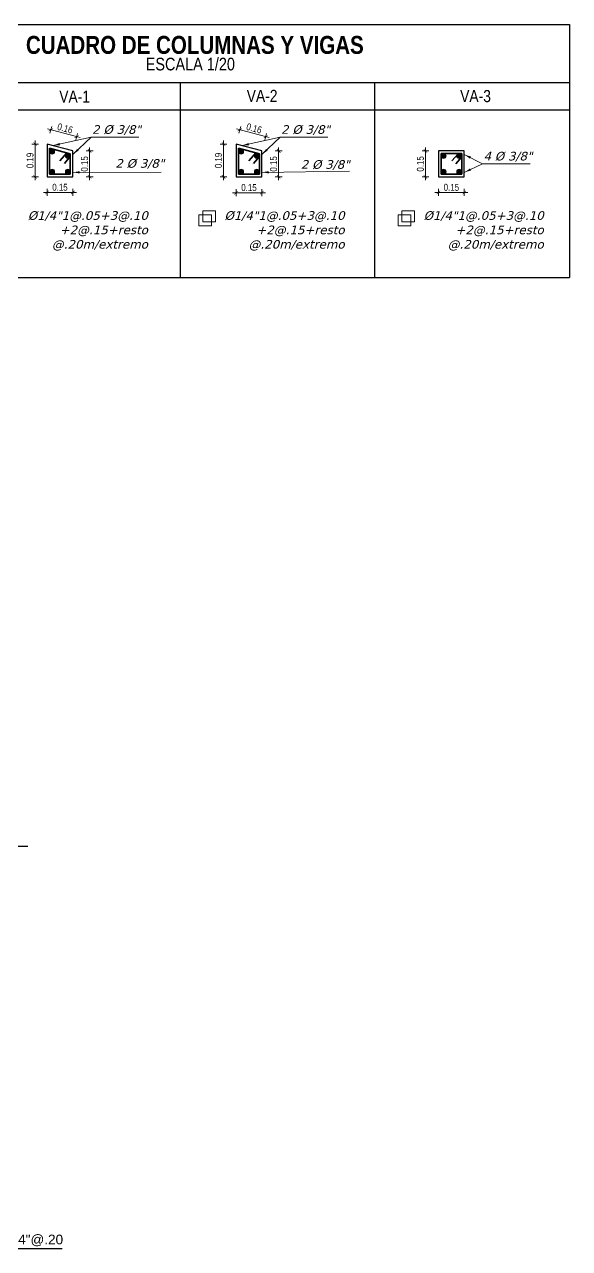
# Model space of a CAD drawing. Header units: metres. Extents: x 912 to 1393, y 476 to 584.
# Drawn here: x 1212.04 to 1215.2, y 495.21 to 502.3 of the extents above; entities that cross this region are included whole.
import ezdxf
from ezdxf import colors
from ezdxf.entities.mleader import LeaderData, LeaderLine
from ezdxf.math import Vec2, Vec3

# ---------------------------------------------------------------- set-up
doc = ezdxf.new("R2010")
doc.units = ezdxf.units.M
doc.linetypes.add('ACAD_ISO04W100', pattern=[30, 24, -3, 0, -3])
for name, color, linetype, lineweight in [('-Acotado', 251, 'Continuous', 5), ('A_Columnas', 7, 'Continuous', 40), ('Acero', 152, 'Continuous', 35), ('AUX', 7, 'Continuous', 13), ('Cotas', 7, 'Continuous', 20), ('ESCALERA', 7, 'Continuous', 13), ('Especificaciones', 7, 'Continuous', 20), ('Flechas', 122, 'Continuous', 20), ('pisos', 8, 'Continuous', 13), ('VIGAS', 23, 'Continuous', 25)]:
    doc.layers.add(name, color=color, linetype=linetype, lineweight=lineweight)
doc.styles.add('-Arial Narrow', font='ARIALN.TTF')
doc.styles.add('3mm', font='simplex', dxfattribs={"height": 6})
doc.styles.add('ARIAL', font='arial.ttf')
doc.styles.add('R80_50', font='verdanai.ttf', dxfattribs={"height": 0.065})
doc.styles.add('style1', font='arial.ttf')
doc.dimstyles.new('corte 25', dxfattribs={"dimtxt": 0.05, "dimasz": 0.025, "dimexe": 0.025, "dimexo": 0.0125, "dimgap": 0.025, "dimtad": 1, "dimtih": 1, "dimtoh": 1, "dimzin": 4, "dimdsep": 46, "dimtxsty": 'ARIAL', "dimblk": 'ARCHTICK', "dimcen": 0.025, "dimdle": 0.025, "dimclrd": 256, "dimclre": 256, "dimclrt": 7, "dimadec": 0, "dimazin": 0, "dimtfac": 1, "dimtix": 1, "dimtmove": 0, "dimatfit": 3, "dimfxl": 0.1, "dimlwd": -1, "dimarcsym": 0})
doc.dimstyles.new('Esc 1_20n', dxfattribs={"dimscale": 0.02, "dimtxt": 2, "dimasz": 1, "dimexe": 1, "dimexo": 1, "dimgap": 0.45, "dimtad": 1, "dimtoh": 1, "dimzin": 3, "dimdsep": 46, "dimtxsty": '-Arial Narrow', "dimblk": 'ARCHTICK', "dimcen": 1, "dimdle": 1, "dimclrd": 252, "dimclre": 252, "dimclrt": 252, "dimadec": 0, "dimazin": 0, "dimtfac": 1, "dimtix": 1, "dimtmove": 1, "dimatfit": 2, "dimldrblk": 'ARCHTICK', "dimfxl": 1, "dimfxlon": 1, "dimtolj": 2, "dimlwd": 5, "dimlwe": 5, "dimarcsym": 0})

# ---------------------------------------------------------------- blocks, each defined once
blk = doc.blocks.new('_ArchTick')
at = {"layer": 'pisos', "color": 0, "const_width": 0.15}
blk.add_lwpolyline([(-0.5, -0.5), (0.5, 0.5)], dxfattribs=at)
blk = doc.blocks.new('*D89')
at = {"layer": '-Acotado', "color": 252, "lineweight": 5, "transparency": 16777216}
for p, q in [((1212.1512, 501.3285), (1212.3412, 501.3285)), ((1212.1712, 501.3485), (1212.1712, 501.3085)), ((1212.3212, 501.3485), (1212.3212, 501.3085))]:
    blk.add_line(p, q, dxfattribs=at)
at = {"layer": 'DEFPOINTS', "color": 0, "lineweight": 20, "transparency": 16777216}
for p in [(1212.1712, 501.4021), (1212.3212, 501.4021), (1212.3212, 501.3285)]:
    blk.add_point(p, dxfattribs=at)
at = {"layer": '-Acotado', "color": 252, "lineweight": 5, "transparency": 16777216, "xscale": 0.02, "yscale": 0.02, "zscale": 0.02, "rotation": 180}
blk.add_blockref('_ArchTick', (1212.1712, 501.3285), dxfattribs=at)
at = {"layer": '-Acotado', "color": 252, "lineweight": 5, "transparency": 16777216, "xscale": 0.02, "yscale": 0.02, "zscale": 0.02}
blk.add_blockref('_ArchTick', (1212.3212, 501.3285), dxfattribs=at)
at = {"layer": '-Acotado', "color": 252, "transparency": 16777216, "insert": (1212.2462, 501.358), "char_height": 0.04, "attachment_point": 5, "style": '-Arial Narrow'}
blk.add_mtext('\\A2;0.15', dxfattribs=at)
blk = doc.blocks.new('*D90')
at = {"layer": '-Acotado', "color": 252, "lineweight": 5, "transparency": 16777216}
for p, q in [((1212.1224, 501.6087), (1212.0824, 501.6087)), ((1212.1024, 501.6287), (1212.1024, 501.3987)), ((1212.1224, 501.4187), (1212.0824, 501.4187))]:
    blk.add_line(p, q, dxfattribs=at)
at = {"layer": 'DEFPOINTS', "color": 0, "lineweight": 20, "transparency": 16777216}
for p in [(1212.1483, 501.6087), (1212.1024, 501.4187), (1212.1483, 501.4187)]:
    blk.add_point(p, dxfattribs=at)
at = {"layer": '-Acotado', "color": 252, "lineweight": 5, "transparency": 16777216, "xscale": 0.02, "yscale": 0.02, "zscale": 0.02}
for p, rotation in [((1212.1024, 501.6087), 90), ((1212.1024, 501.4187), 270)]:
    blk.add_blockref('_ArchTick', p, dxfattribs=dict(at, rotation=rotation))
at = {"layer": '-Acotado', "color": 252, "transparency": 16777216, "insert": (1212.073, 501.5137), "char_height": 0.04, "attachment_point": 5, "rotation": 90, "style": '-Arial Narrow'}
blk.add_mtext('\\A2;0.19', dxfattribs=at)
blk = doc.blocks.new('*D95')
at = {"layer": '-Acotado', "color": 252, "lineweight": 5, "transparency": 16777216}
for p, q in [((1212.398, 501.5687), (1212.438, 501.5687)), ((1212.418, 501.3987), (1212.418, 501.5887)), ((1212.398, 501.4187), (1212.438, 501.4187))]:
    blk.add_line(p, q, dxfattribs=at)
at = {"layer": 'DEFPOINTS', "color": 0, "lineweight": 20, "transparency": 16777216}
for p in [(1212.3212, 501.5687), (1212.418, 501.5687), (1212.3212, 501.4187)]:
    blk.add_point(p, dxfattribs=at)
at = {"layer": '-Acotado', "color": 252, "lineweight": 5, "transparency": 16777216, "xscale": 0.02, "yscale": 0.02, "zscale": 0.02}
for p, rotation in [((1212.418, 501.5687), 90), ((1212.418, 501.4187), 270)]:
    blk.add_blockref('_ArchTick', p, dxfattribs=dict(at, rotation=rotation))
at = {"layer": '-Acotado', "color": 252, "transparency": 16777216, "insert": (1212.3886, 501.4937), "char_height": 0.04, "attachment_point": 5, "rotation": 90, "style": '-Arial Narrow'}
blk.add_mtext('\\A2;0.15', dxfattribs=at)
blk = doc.blocks.new('*D96')
at = {"layer": '-Acotado', "color": 252, "lineweight": 5, "transparency": 16777216}
for p, q in [((1212.1738, 501.6961), (1212.3625, 501.6458)), ((1212.188, 501.6716), (1212.1983, 501.7103)), ((1212.338, 501.6316), (1212.3483, 501.6703))]:
    blk.add_line(p, q, dxfattribs=at)
at = {"layer": 'DEFPOINTS', "color": 0, "lineweight": 20, "transparency": 16777216}
for p in [(1212.1712, 501.6087), (1212.3431, 501.651), (1212.3212, 501.5687)]:
    blk.add_point(p, dxfattribs=at)
at = {"layer": '-Acotado', "color": 252, "lineweight": 5, "transparency": 16777216, "xscale": 0.02, "yscale": 0.02, "zscale": 0.02}
for p, rotation in [((1212.1931, 501.691), 165.0685828240693), ((1212.3431, 501.651), 345.0685828240693)]:
    blk.add_blockref('_ArchTick', p, dxfattribs=dict(at, rotation=rotation))
at = {"layer": '-Acotado', "color": 252, "transparency": 16777216, "insert": (1212.2757, 501.6994), "char_height": 0.04, "attachment_point": 5, "rotation": 345.06858, "style": '-Arial Narrow'}
blk.add_mtext('\\A2;0.16', dxfattribs=at)
blk = doc.blocks.new('*D91')
at = {"layer": '-Acotado', "color": 252, "lineweight": 5, "transparency": 16777216}
for p, q in [((1213.2463, 501.3269), (1213.4363, 501.3269)), ((1213.2663, 501.3469), (1213.2663, 501.3069)), ((1213.4163, 501.3469), (1213.4163, 501.3069))]:
    blk.add_line(p, q, dxfattribs=at)
at = {"layer": 'DEFPOINTS', "color": 0, "lineweight": 20, "transparency": 16777216}
for p in [(1213.2663, 501.4004), (1213.4163, 501.4004), (1213.4163, 501.3269)]:
    blk.add_point(p, dxfattribs=at)
at = {"layer": '-Acotado', "color": 252, "lineweight": 5, "transparency": 16777216, "xscale": 0.02, "yscale": 0.02, "zscale": 0.02, "rotation": 180}
blk.add_blockref('_ArchTick', (1213.2663, 501.3269), dxfattribs=at)
at = {"layer": '-Acotado', "color": 252, "lineweight": 5, "transparency": 16777216, "xscale": 0.02, "yscale": 0.02, "zscale": 0.02}
blk.add_blockref('_ArchTick', (1213.4163, 501.3269), dxfattribs=at)
at = {"layer": '-Acotado', "color": 252, "transparency": 16777216, "insert": (1213.3413, 501.3563), "char_height": 0.04, "attachment_point": 5, "style": '-Arial Narrow'}
blk.add_mtext('\\A2;0.15', dxfattribs=at)
blk = doc.blocks.new('*D92')
at = {"layer": '-Acotado', "color": 252, "lineweight": 5, "transparency": 16777216}
for p, q in [((1213.2138, 501.6087), (1213.1738, 501.6087)), ((1213.1938, 501.6287), (1213.1938, 501.3987)), ((1213.2138, 501.4187), (1213.1738, 501.4187))]:
    blk.add_line(p, q, dxfattribs=at)
at = {"layer": 'DEFPOINTS', "color": 0, "lineweight": 20, "transparency": 16777216}
for p in [(1213.2397, 501.6087), (1213.1938, 501.4187), (1213.2397, 501.4187)]:
    blk.add_point(p, dxfattribs=at)
at = {"layer": '-Acotado', "color": 252, "lineweight": 5, "transparency": 16777216, "xscale": 0.02, "yscale": 0.02, "zscale": 0.02}
for p, rotation in [((1213.1938, 501.6087), 90), ((1213.1938, 501.4187), 270)]:
    blk.add_blockref('_ArchTick', p, dxfattribs=dict(at, rotation=rotation))
at = {"layer": '-Acotado', "color": 252, "transparency": 16777216, "insert": (1213.1643, 501.5137), "char_height": 0.04, "attachment_point": 5, "rotation": 90, "style": '-Arial Narrow'}
blk.add_mtext('\\A2;0.19', dxfattribs=at)
blk = doc.blocks.new('*D97')
at = {"layer": '-Acotado', "color": 252, "lineweight": 5, "transparency": 16777216}
for p, q in [((1213.4931, 501.5687), (1213.5331, 501.5687)), ((1213.5131, 501.3987), (1213.5131, 501.5887)), ((1213.4931, 501.4187), (1213.5331, 501.4187))]:
    blk.add_line(p, q, dxfattribs=at)
at = {"layer": 'DEFPOINTS', "color": 0, "lineweight": 20, "transparency": 16777216}
for p in [(1213.4163, 501.5687), (1213.5131, 501.5687), (1213.4163, 501.4187)]:
    blk.add_point(p, dxfattribs=at)
at = {"layer": '-Acotado', "color": 252, "lineweight": 5, "transparency": 16777216, "xscale": 0.02, "yscale": 0.02, "zscale": 0.02}
for p, rotation in [((1213.5131, 501.5687), 90), ((1213.5131, 501.4187), 270)]:
    blk.add_blockref('_ArchTick', p, dxfattribs=dict(at, rotation=rotation))
at = {"layer": '-Acotado', "color": 252, "transparency": 16777216, "insert": (1213.4837, 501.4937), "char_height": 0.04, "attachment_point": 5, "rotation": 90, "style": '-Arial Narrow'}
blk.add_mtext('\\A2;0.15', dxfattribs=at)
blk = doc.blocks.new('*D98')
at = {"layer": '-Acotado', "color": 252, "lineweight": 5, "transparency": 16777216}
for p, q in [((1213.2689, 501.6961), (1213.4575, 501.6458)), ((1213.2831, 501.6716), (1213.2934, 501.7103)), ((1213.4331, 501.6316), (1213.4434, 501.6703))]:
    blk.add_line(p, q, dxfattribs=at)
at = {"layer": 'DEFPOINTS', "color": 0, "lineweight": 20, "transparency": 16777216}
for p in [(1213.2663, 501.6087), (1213.4382, 501.651), (1213.4163, 501.5687)]:
    blk.add_point(p, dxfattribs=at)
at = {"layer": '-Acotado', "color": 252, "lineweight": 5, "transparency": 16777216, "xscale": 0.02, "yscale": 0.02, "zscale": 0.02}
for p, rotation in [((1213.2882, 501.691), 165.0685828240693), ((1213.4382, 501.651), 345.0685828240693)]:
    blk.add_blockref('_ArchTick', p, dxfattribs=dict(at, rotation=rotation))
at = {"layer": '-Acotado', "color": 252, "transparency": 16777216, "insert": (1213.3708, 501.6994), "char_height": 0.04, "attachment_point": 5, "rotation": 345.06858, "style": '-Arial Narrow'}
blk.add_mtext('\\A2;0.16', dxfattribs=at)
blk = doc.blocks.new('*D93')
at = {"layer": '-Acotado', "color": 252, "lineweight": 5, "transparency": 16777216}
for p, q in [((1214.4189, 501.3283), (1214.6089, 501.3283)), ((1214.4389, 501.3483), (1214.4389, 501.3083)), ((1214.5889, 501.3483), (1214.5889, 501.3083))]:
    blk.add_line(p, q, dxfattribs=at)
at = {"layer": 'DEFPOINTS', "color": 0, "lineweight": 20, "transparency": 16777216}
for p in [(1214.4389, 501.4019), (1214.5889, 501.4019), (1214.5889, 501.3283)]:
    blk.add_point(p, dxfattribs=at)
at = {"layer": '-Acotado', "color": 252, "lineweight": 5, "transparency": 16777216, "xscale": 0.02, "yscale": 0.02, "zscale": 0.02, "rotation": 180}
blk.add_blockref('_ArchTick', (1214.4389, 501.3283), dxfattribs=at)
at = {"layer": '-Acotado', "color": 252, "lineweight": 5, "transparency": 16777216, "xscale": 0.02, "yscale": 0.02, "zscale": 0.02}
blk.add_blockref('_ArchTick', (1214.5889, 501.3283), dxfattribs=at)
at = {"layer": '-Acotado', "color": 252, "transparency": 16777216, "insert": (1214.5139, 501.3578), "char_height": 0.04, "attachment_point": 5, "style": '-Arial Narrow'}
blk.add_mtext('\\A2;0.15', dxfattribs=at)
blk = doc.blocks.new('*D94')
at = {"layer": '-Acotado', "color": 252, "lineweight": 5, "transparency": 16777216}
for p, q in [((1214.3837, 501.5687), (1214.3437, 501.5687)), ((1214.3637, 501.5887), (1214.3637, 501.3987)), ((1214.3837, 501.4187), (1214.3437, 501.4187))]:
    blk.add_line(p, q, dxfattribs=at)
at = {"layer": 'DEFPOINTS', "color": 0, "lineweight": 20, "transparency": 16777216}
for p in [(1214.4096, 501.5687), (1214.3637, 501.4187), (1214.4096, 501.4187)]:
    blk.add_point(p, dxfattribs=at)
at = {"layer": '-Acotado', "color": 252, "lineweight": 5, "transparency": 16777216, "xscale": 0.02, "yscale": 0.02, "zscale": 0.02}
for p, rotation in [((1214.3637, 501.5687), 90), ((1214.3637, 501.4187), 270)]:
    blk.add_blockref('_ArchTick', p, dxfattribs=dict(at, rotation=rotation))
at = {"layer": '-Acotado', "color": 252, "transparency": 16777216, "insert": (1214.3343, 501.4937), "char_height": 0.04, "attachment_point": 5, "rotation": 90, "style": '-Arial Narrow'}
blk.add_mtext('\\A2;0.15', dxfattribs=at)

msp = doc.modelspace()

# ---------------------------------------------------------------- hatches: boundary and pattern name
at = {"layer": 'Acero', "ltscale": 0.1}
for points in [[(1212.2151, 501.565, -1), (1212.1862, 501.565, -1)], [(1212.3062, 501.541, -1), (1212.2773, 501.541, -1)], [(1213.3102, 501.565, -1), (1213.2813, 501.565, -1)], [(1213.4013, 501.541, -1), (1213.3724, 501.541, -1)], [(1214.4828, 501.5394, -1), (1214.4539, 501.5394, -1)], [(1214.5739, 501.5394, -1), (1214.5451, 501.5394, -1)], [(1212.2151, 501.4482, -1), (1212.1862, 501.4482, -1)], [(1212.3062, 501.4482, -1), (1212.2773, 501.4482, -1)], [(1213.3102, 501.4482, -1), (1213.2813, 501.4482, -1)], [(1213.4013, 501.4482, -1), (1213.3724, 501.4482, -1)], [(1214.4828, 501.4482, -1), (1214.4539, 501.4482, -1)], [(1214.5739, 501.4482, -1), (1214.5451, 501.4482, -1)]]:
    msp.add_hatch(color=1, dxfattribs=at).paths.add_polyline_path(points)

# ---------------------------------------------------------------- linework, layer by layer
msp.add_lwpolyline([(1211.7618, 495.2123), (1212.2591, 495.2123)])
for p, q in [((1212.3062, 501.552), (1212.1862, 501.584)), ((1212.1862, 501.584), (1212.1862, 501.4337)), ((1212.2866, 501.5573), (1212.2463, 501.5116)), ((1212.3062, 501.5357), (1212.2718, 501.4966)), ((1212.3062, 501.4337), (1212.3062, 501.552)), ((1213.4013, 501.552), (1213.2813, 501.584)), ((1213.2813, 501.584), (1213.2813, 501.4337)), ((1213.3817, 501.5573), (1213.3414, 501.5116)), ((1213.4013, 501.5357), (1213.3668, 501.4966)), ((1213.4013, 501.4337), (1213.4013, 501.552)), ((1214.5739, 501.5537), (1214.4539, 501.5537)), ((1214.4539, 501.5537), (1214.4539, 501.4337)), ((1214.5526, 501.5524), (1214.5169, 501.5118)), ((1214.5739, 501.5339), (1214.5395, 501.4948)), ((1214.5739, 501.4337), (1214.5739, 501.5537)), ((1212.1862, 501.4337), (1212.3062, 501.4337)), ((1213.2813, 501.4337), (1213.4013, 501.4337)), ((1214.4539, 501.4337), (1214.5739, 501.4337))]:
    msp.add_line(p, q, dxfattribs=at)
at = {"layer": 'Acero', "lineweight": 15, "ltscale": 0.1}
for points in [[(1213.0511, 501.1356), (1213.1251, 501.1356), (1213.1251, 501.1993), (1213.0511, 501.1993)], [(1213.0732, 501.1584), (1213.1472, 501.1584), (1213.1472, 501.222), (1213.0732, 501.222)], [(1214.2047, 501.1356), (1214.2787, 501.1356), (1214.2787, 501.1993), (1214.2047, 501.1993)], [(1214.2268, 501.1584), (1214.3008, 501.1584), (1214.3008, 501.222), (1214.2268, 501.222)]]:
    msp.add_lwpolyline(points, close=True, dxfattribs=at)
at = {"layer": 'Acero', "color": 1, "lineweight": 13, "ltscale": 0.1}
for centre in [(1212.2007, 501.565), (1212.2918, 501.541), (1213.2957, 501.565), (1213.3869, 501.541), (1214.4684, 501.5394), (1214.5595, 501.5394), (1212.2007, 501.4482), (1212.2918, 501.4482), (1213.2957, 501.4482), (1213.3869, 501.4482), (1214.4684, 501.4482), (1214.5595, 501.4482)]:
    msp.add_circle(centre, 0.0144, dxfattribs=at)
at = {"layer": 'AUX', "lineweight": 25, "ltscale": 0.1}
for p, q in [((1210.7373, 502.3011), (1215.1983, 502.3011)), ((1215.1983, 502.3011), (1215.1983, 500.835)), ((1210.7373, 501.9641), (1215.1983, 501.9641)), ((1212.943, 501.9641), (1212.943, 500.835)), ((1214.0687, 501.9641), (1214.0687, 500.835)), ((1210.7373, 501.8065), (1215.1983, 501.8065)), ((1210.7373, 500.835), (1215.1983, 500.835))]:
    msp.add_line(p, q, dxfattribs=at)
at = {"layer": 'VIGAS', "ltscale": 0.1}
for p, q in [((1212.3212, 501.5687), (1212.1712, 501.6087)), ((1212.1712, 501.6087), (1212.1712, 501.4187)), ((1213.4163, 501.5687), (1213.2663, 501.6087)), ((1213.2663, 501.6087), (1213.2663, 501.4187)), ((1212.3212, 501.4187), (1212.3212, 501.5687)), ((1213.4163, 501.4187), (1213.4163, 501.5687)), ((1214.5889, 501.5687), (1214.4389, 501.5687)), ((1214.4389, 501.5687), (1214.4389, 501.4187)), ((1214.5889, 501.4187), (1214.5889, 501.5687)), ((1212.1712, 501.4187), (1212.3212, 501.4187)), ((1213.2663, 501.4187), (1213.4163, 501.4187)), ((1214.4389, 501.4187), (1214.5889, 501.4187))]:
    msp.add_line(p, q, dxfattribs=at)

# ---------------------------------------------------------------- texts
at = {"layer": 'A_Columnas', "lineweight": 9, "insert": (1212.0491, 495.259), "char_height": 0.05625, "width": 0.62, "attachment_point": 5, "style": 'style1'}
msp.add_mtext('2Ø1/4"@.20', dxfattribs=at)
at = {"layer": 'Cotas', "lineweight": 13, "ltscale": 0.1, "char_height": 0.05, "width": 0.387333, "attachment_point": 3, "style": 'R80_50'}
for insert in [(1212.8503, 501.5216), (1213.9246, 501.5154)]:
    msp.add_mtext('\\A1;2 Ø 3/8"', dxfattribs=dict(at, insert=insert))
at = {"layer": 'ESCALERA', "attachment_point": 7, "style": '3mm'}
for s, insert, char_height, width in [('\\pxqc;{\\fArial Narrow|b1|i0|c0|p34;CUADRO DE COLUMNAS Y VIGAS}', (1211.7719, 502.1294), 0.103913, 2.511702), ('\\pxqc;{\\fArial Narrow|b0|i0|c0|p34;ESCALA 1/20}', (1212.6325, 502.0342), 0.073129, 0.738099), ('\\pxqc;{\\fArial Narrow|b0|i0|c0|p34;VA-1}', (1212.0473, 501.8486), 0.07, 0.568242), ('\\pxqc;{\\fArial Narrow|b0|i0|c0|p34;VA-2}', (1213.1332, 501.8525), 0.07, 0.568242), ('\\pxqc;{\\fArial Narrow|b0|i0|c0|p34;VA-3}', (1214.3697, 501.8505), 0.07, 0.568242)]:
    msp.add_mtext(s, dxfattribs=dict(at, insert=insert, char_height=char_height, width=width))
at = {"layer": 'Especificaciones', "linetype": 'ACAD_ISO04W100', "char_height": 0.05, "width": 0.387333, "attachment_point": 3, "style": 'R80_50'}
for s, insert in [('\\A1;2 Ø 3/8"', (1212.7155, 501.7178)), ('\\A1;2 Ø 3/8"', (1213.8105, 501.7178)), ('\\A1;4 Ø 3/8"', (1214.9832, 501.5636)), ('\\A1;Ø1/4"1@.05+3@.10\\P+2@.15+resto \\P@.20m/extremo ', (1212.7559, 501.2197)), ('\\A1;Ø1/4"1@.05+3@.10\\P+2@.15+resto \\P@.20m/extremo ', (1213.8953, 501.2197)), ('\\A1;Ø1/4"1@.05+3@.10\\P+2@.15+resto \\P@.20m/extremo ', (1215.0489, 501.2197))]:
    msp.add_mtext(s, dxfattribs=dict(at, insert=insert))

# ---------------------------------------------------------------- dimensions: what is measured, and where the dimension line sits
at = {"layer": '-Acotado'}
for p1, p2, distance, picture, middle in [((1212.1712, 501.6087), (1212.3212, 501.5687), 0.0851, '*D96', (1212.2757, 501.6994)), ((1213.2663, 501.6087), (1213.4163, 501.5687), 0.0851, '*D98', (1213.3708, 501.6994)), ((1212.1483, 501.6087), (1212.1483, 501.4187), -0.0459, '*D90', (1212.073, 501.5137)), ((1213.2397, 501.6087), (1213.2397, 501.4187), -0.0459, '*D92', (1213.1643, 501.5137)), ((1212.3212, 501.4187), (1212.3212, 501.5687), -0.0968, '*D95', (1212.3886, 501.4937)), ((1213.4163, 501.4187), (1213.4163, 501.5687), -0.0968, '*D97', (1213.4837, 501.4937)), ((1214.4096, 501.5687), (1214.4096, 501.4187), -0.0459, '*D94', (1214.3343, 501.4937)), ((1212.1712, 501.4021), (1212.3212, 501.4021), -0.0736, '*D89', (1212.2462, 501.358)), ((1213.2663, 501.4004), (1213.4163, 501.4004), -0.0736, '*D91', (1213.3413, 501.3563)), ((1214.4389, 501.4019), (1214.5889, 501.4019), -0.0736, '*D93', (1214.5139, 501.3578))]:
    dim = msp.add_aligned_dim(p1=p1, p2=p2, distance=distance, dimstyle='Esc 1_20n', dxfattribs=at)
    dim.commit()
    dim.dimension.update_dxf_attribs({"geometry": picture, "text_midpoint": middle})

# ---------------------------------------------------------------- leaders
at = {"layer": 'Cotas', "lineweight": 13, "ltscale": 0.1}
for points in [[(1212.2058, 501.5995), (1212.4268, 501.6479), (1212.7029, 501.6479)], [(1212.3212, 501.5482), (1212.4268, 501.6479), (1212.7029, 501.6479)], [(1213.3009, 501.5995), (1213.5219, 501.6479), (1213.7979, 501.6479)], [(1213.4163, 501.5482), (1213.5219, 501.6479), (1213.7979, 501.6479)], [(1214.5889, 501.5482), (1214.6946, 501.4936), (1214.9706, 501.4936)], [(1214.5889, 501.4448), (1214.6946, 501.4936), (1214.9706, 501.4936)], [(1212.3212, 501.4448), (1212.8327, 501.4461)], [(1213.4163, 501.4448), (1213.9246, 501.4511)]]:
    msp.add_leader(points, dimstyle='corte 25', override={"dimasz": 0.04, "dimtad": 0}, dxfattribs=at)
at = {"layer": 'Flechas', "color": 7}
ml = msp.add_multileader_mtext('Standard', dxfattribs=at)
ml.set_content('', color=7)
ml.set_leader_properties()
ml.build(insert=Vec2(0, 0))
ml.multileader.update_dxf_attribs({"dogleg_length": 0.6, "arrow_head_size": 0.08})
ctx = ml.context
ctx.base_point, ctx.char_height, ctx.arrow_head_size, ctx.landing_gap_size, ctx.plane_origin = Vec3(1212.0603, 497.5428), 0, 0.08, 0, Vec3(1211.8989, 497.7668)
notes = []
notes.append((ctx, [(0, (1, 1, 0), (1211.677, 497.5428), (1, 0), 0.3833, [(0, [(1211.4043, 497.2331)], 0, [])])]))
ctx.mtext.insert, ctx.mtext.rotation, ctx.mtext.flow_direction, ctx.mtext.extrusion = Vec3(1212.0603, 497.5428), 3.141593, 5, Vec3(0, 0, -1)
for ctx, leaders in notes:
    for number, flags, end, landing, length, lines in leaders:
        leader = LeaderData()
        leader.index, (leader.has_last_leader_line, leader.has_dogleg_vector, leader.attachment_direction) = number, flags
        leader.last_leader_point, leader.dogleg_vector, leader.dogleg_length = Vec3(end), Vec3(landing), length
        for number, points, colour, breaks in lines:
            line = LeaderLine()
            line.index, line.vertices, line.color, line.breaks = number, Vec3.list(points), colors.encode_raw_color(colour), breaks
            leader.lines.append(line)
        ctx.leaders.append(leader)

doc.saveas('drawing.dxf')
